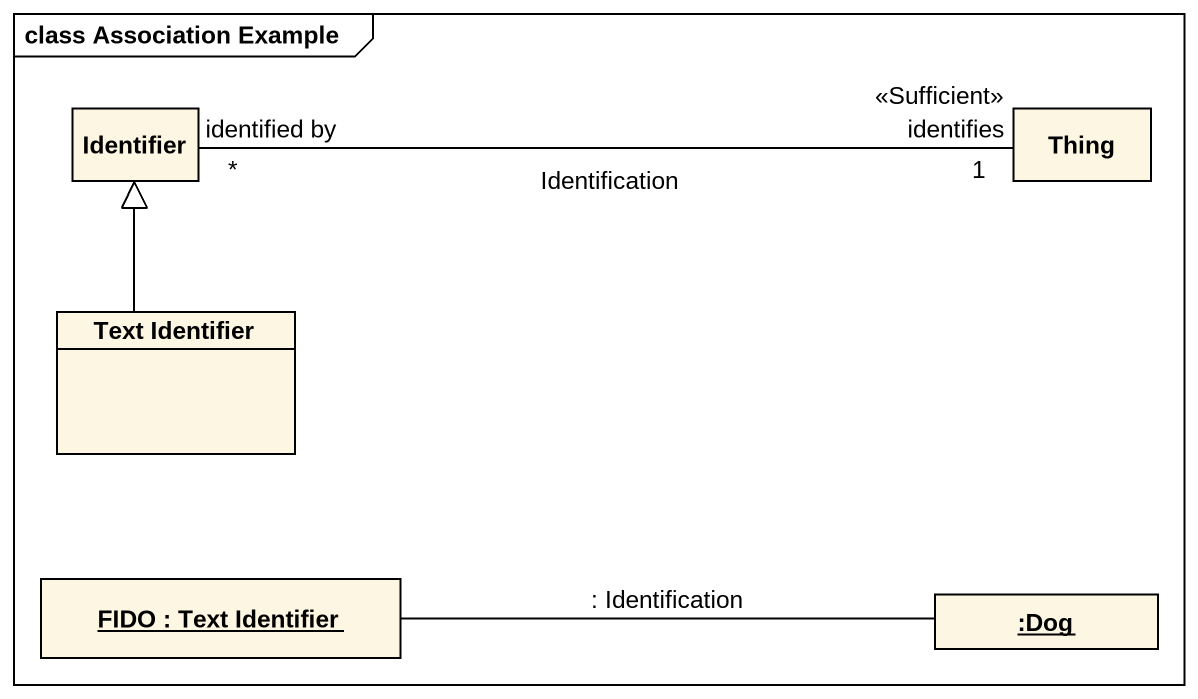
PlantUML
@startuml
mainframe class Association Example
hide circle
hide empty members
class Identifier
class Thing
class "Text Identifier" as Text_Identifier
object "FIDO : Text Identifier" as FIDO
object ":Dog" as Dog
Identifier "identified by\n*" -right- "identifies\n<<Sufficient>>\n1" Thing : Identification
Text_Identifier -up-|> Identifier
FIDO -right- Dog : : Identification
@enduml
